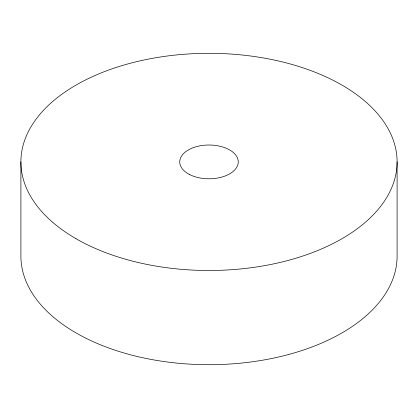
<?xml version="1.0" encoding="UTF-8"?>
<svg xmlns="http://www.w3.org/2000/svg" width="418" height="418" viewBox="0 0 418 418"><rect width="100%" height="100%" fill="white"/><g stroke="black" fill="none" stroke-linecap="round" stroke-linejoin="round"><path stroke-width="0.63" d="M397.1 161.902L397.1 256.098A188.1 108.596 0 0 1 209 364.7A188.1 108.596 0 0 1 20.9 256.098L20.9 161.902M75.992 238.694A188.1 108.596 0 0 0 390.689 190.007A188.1 108.596 0 0 0 160.319 57.005A188.1 108.596 0 0 0 75.992 238.694M189.521 174.505A29.26 16.892 0 0 0 237.649 165.34A29.26 16.892 0 0 0 199.83 145.861A29.26 16.892 0 0 0 189.521 174.505"/></g></svg>
